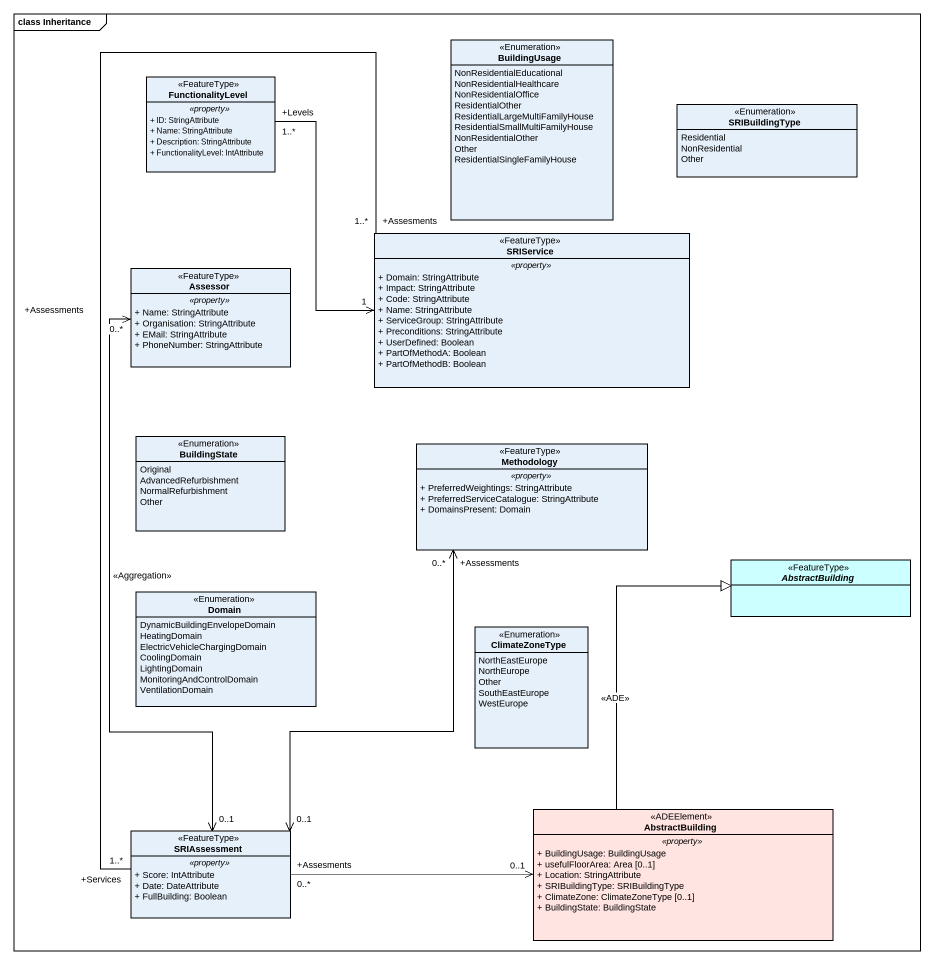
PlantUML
@startuml
mainframe class Inheritance
hide circle
hide empty members
skinparam classAttributeIconSize 0
enum BuildingUsage <<Enumeration>> {
  NonResidentialEducational
  NonResidentialHealthcare
  NonResidentialOffice
  ResidentialOther
  ResidentialLargeMultiFamilyHouse
  ResidentialSmallMultiFamilyHouse
  NonResidentialOther
  Other
  ResidentialSingleFamilyHouse
}
class FunctionalityLevel <<FeatureType>> {
  .. <<property>> ..
  + ID: StringAttribute
  + Name: StringAttribute
  + Description: StringAttribute
  + FunctionalityLevel: IntAttribute
}
enum SRIBuildingType <<Enumeration>> {
  Residential
  NonResidential
  Other
}
class SRIService <<FeatureType>> {
  .. <<property>> ..
  + Domain: StringAttribute
  + Impact: StringAttribute
  + Code: StringAttribute
  + Name: StringAttribute
  + ServiceGroup: StringAttribute
  + Preconditions: StringAttribute
  + UserDefined: Boolean
  + PartOfMethodA: Boolean
  + PartOfMethodB: Boolean
}
class Assessor <<FeatureType>> {
  .. <<property>> ..
  + Name: StringAttribute
  + Organisation: StringAttribute
  + EMail: StringAttribute
  + PhoneNumber: StringAttribute
}
enum BuildingState <<Enumeration>> {
  Original
  AdvancedRefurbishment
  NormalRefurbishment
  Other
}
class Methodology <<FeatureType>> {
  .. <<property>> ..
  + PreferredWeightings: StringAttribute
  + PreferredServiceCatalogue: StringAttribute
  + DomainsPresent: Domain
}
enum Domain <<Enumeration>> {
  DynamicBuildingEnvelopeDomain
  HeatingDomain
  ElectricVehicleChargingDomain
  CoolingDomain
  LightingDomain
  MonitoringAndControlDomain
  VentilationDomain
}
abstract class AbstractBuilding <<FeatureType>> #CCFFFF
enum ClimateZoneType <<Enumeration>> {
  NorthEastEurope
  NorthEurope
  Other
  SouthEastEurope
  WestEurope
}
class "AbstractBuilding" as AbstractBuilding_2 <<ADEElement>> #FFE4E1 {
  .. <<property>> ..
  + BuildingUsage: BuildingUsage
  + usefulFloorArea: Area [0..1]
  + Location: StringAttribute
  + SRIBuildingType: SRIBuildingType
  + ClimateZone: ClimateZoneType [0..1]
  + BuildingState: BuildingState
}
class SRIAssessment <<FeatureType>> {
  .. <<property>> ..
  + Score: IntAttribute
  + Date: DateAttribute
  + FullBuilding: Boolean
}
FunctionalityLevel "+Levels\n1..*" -right-> "1" SRIService
Assessor "+Assessments\n0..*" <--> "0..1" SRIAssessment : <<Aggregation>>
Methodology "+Assessments\n0..*" <--> "0..1" SRIAssessment
AbstractBuilding_2 -up-|> AbstractBuilding : <<ADE>>
SRIAssessment "+Services\n1..*" -up- "+Assesments\n1..*" SRIService
SRIAssessment "+Assesments\n0..*" -right-> "0..1" AbstractBuilding_2
@enduml
